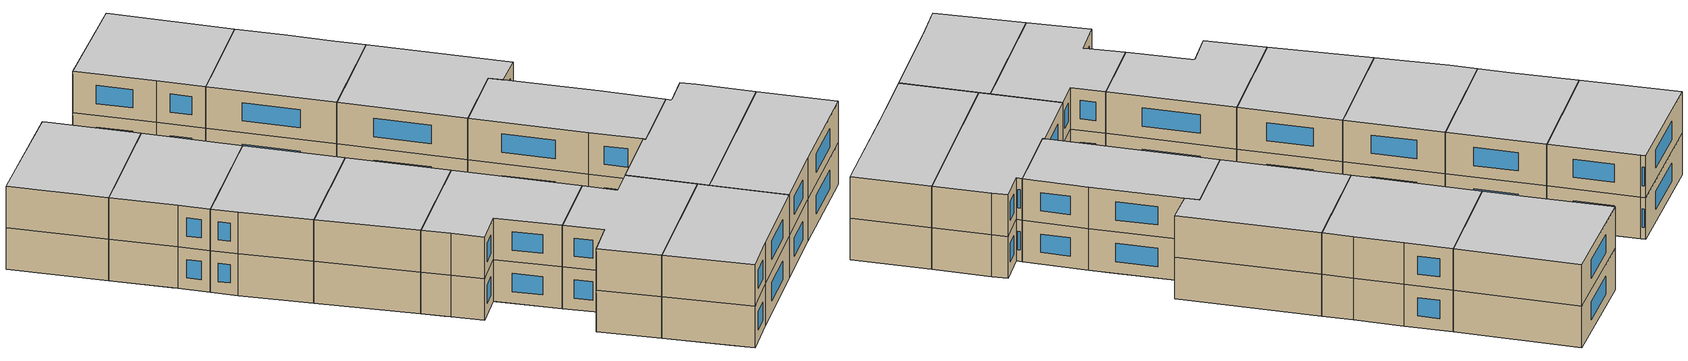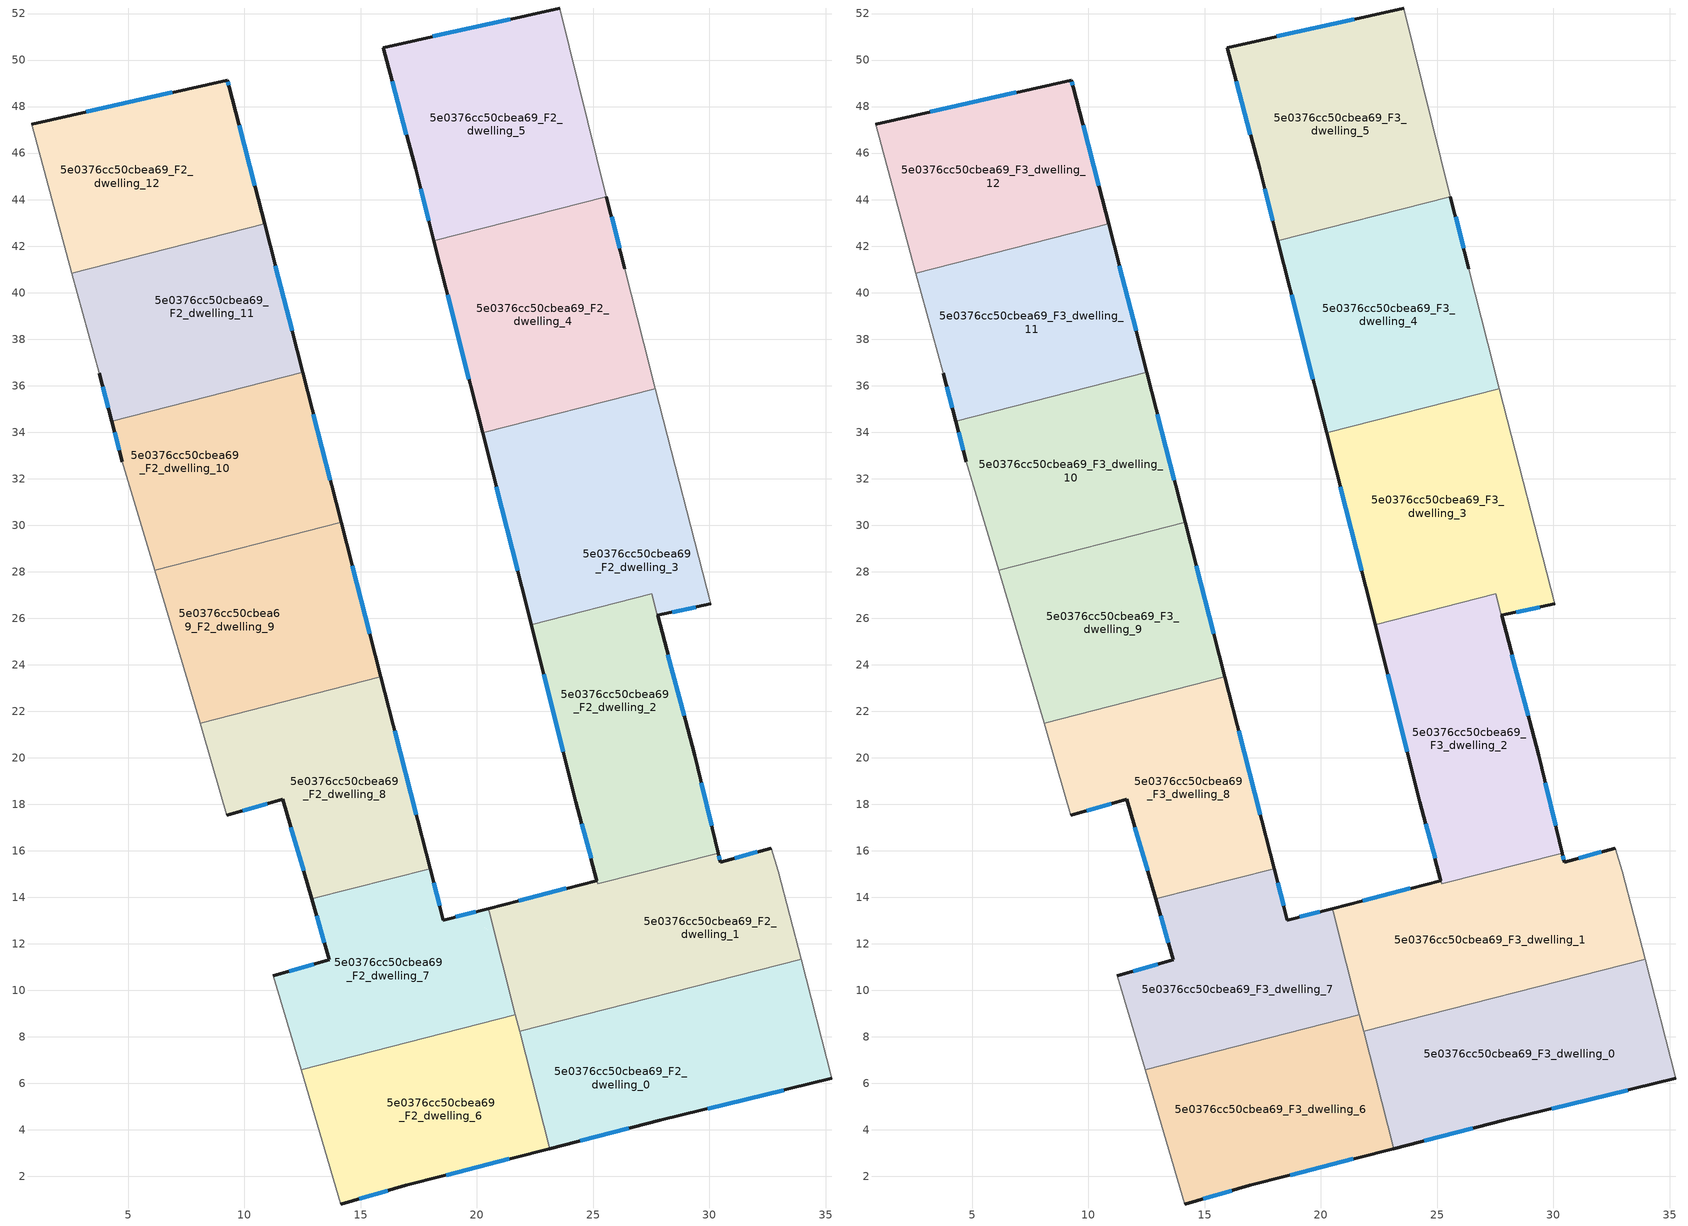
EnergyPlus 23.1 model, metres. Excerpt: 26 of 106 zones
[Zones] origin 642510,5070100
5e0376cc50cbea69_F2_dwelling_0
 floor to 5e0376cc50cbea69_F1_dwelling_0 (EU_floor_Construction): 32.06,5.42 27.86,4.4 23.13,3.19 22.33,6.32 23.38,8.03 22.7,8.45 25.86,9.26 z6
 floor to 5e0376cc50cbea69_F1_dwelling_1 (EU_floor_Construction): 33.94,11.33 35.27,6.2 32.06,5.42 25.86,9.26 z6
 floor to 5e0376cc50cbea69_F1_dwelling_2 (EU_floor_Construction): 23.38,8.03 22.33,6.33 21.84,8.23 22.7,8.45 z6
 wall outside (EU_wall_Construction): 23.13,3.19 27.86,4.4 35.27,6.2 z6:9
 wall to 5e0376cc50cbea69_F2_dwelling_1 (EU_wall_Construction): 33.94,11.33 21.84,8.23 z6:9
 wall adiabatic (EU_wall_Construction): 35.27,6.2 33.94,11.33 z6:9
 wall to 5e0376cc50cbea69_F2_dwelling_6 (EU_wall_Construction): 21.84,8.23 23.13,3.19 z6:9
 window (EU_Window_Construction): 29.94,4.91 33.19,5.7 / 24.45,3.53 26.54,4.06 z6.84:8.16
5e0376cc50cbea69_F2_dwelling_1
 floor outside (EU_floor_Construction): 27.85,15.24 24.62,10.03 20.77,12.41 20.53,13.37 20.49,13.51 20.77,12.41 24.62,10.03 z6
 floor to 5e0376cc50cbea69_F1_dwelling_1 (EU_floor_Construction): 32.67,16.11 32.97,15.11 33.94,11.33 25.86,9.26 24.62,10.03 27.85,15.24 30.38,15.89 30.47,15.51 z6
 floor to 5e0376cc50cbea69_F1_dwelling_0 (EU_floor_Construction): 25.86,9.26 22.7,8.45 21.61,9.12 20.77,12.41 z6
 floor to 5e0376cc50cbea69_F1_dwelling_3 (EU_floor_Construction): 27.85,15.24 24.62,10.03 20.77,12.41 20.59,13.14 20.88,13.61 25.16,14.71 25.21,14.57 z6
 floor to 5e0376cc50cbea69_F1_dwelling_2 (EU_floor_Construction): 22.7,8.45 21.84,8.23 21.61,9.12 z6
 floor to 5e0376cc50cbea69_F1_dwelling_4 (EU_floor_Construction): 20.88,13.61 20.59,13.14 20.49,13.51 z6
 wall outside (EU_wall_Construction): 25.16,14.71 20.49,13.51 / 32.67,16.11 30.47,15.51 30.38,15.88 z6:9
 wall to 5e0376cc50cbea69_F2_dwelling_2 (EU_wall_Construction): 30.38,15.89 25.21,14.57 25.17,14.71 z6:9
 wall adiabatic (EU_wall_Construction): 33.94,11.33 32.97,15.11 32.67,16.11 z6:9
 wall to 5e0376cc50cbea69_F2_dwelling_7 (EU_wall_Construction): 20.49,13.51 20.53,13.37 21.66,8.94 z6:9
 wall to 5e0376cc50cbea69_F2_dwelling_6 (EU_wall_Construction): 21.66,8.94 21.84,8.23 z6:9
 window (EU_Window_Construction): 23.85,14.38 21.8,13.85 / 30.44,15.62 30.4,15.78 / 32.05,15.94 31.08,15.68 z6.84:8.16
5e0376cc50cbea69_F2_dwelling_10
 floor to 5e0376cc50cbea69_F1_dwelling_10 (EU_floor_Construction): 12.57,36.34 14.17,30.12 9.27,28.87 8.31,29.46 z6
 floor to 5e0376cc50cbea69_F1_dwelling_11 (EU_floor_Construction): 11.5,34.6 7.7,28.47 6.14,28.07 4.75,32.73 4.29,34.48 9.53,35.82 z6
 floor to 5e0376cc50cbea69_F1_dwelling_9 (EU_floor_Construction): 9.27,28.87 7.7,28.47 8.31,29.46 z6
 floor to 5e0376cc50cbea69_F1_dwelling_12 (EU_floor_Construction): 12.51,36.58 12.57,36.34 11.5,34.6 9.53,35.82 z6
 wall outside (EU_wall_Construction): 4.29,34.48 4.75,32.73 / 14.17,30.12 12.51,36.58 z6:9
 wall to 5e0376cc50cbea69_F2_dwelling_11 (EU_wall_Construction): 12.51,36.58 4.29,34.48 z6:9
 wall to 5e0376cc50cbea69_F2_dwelling_9 (EU_wall_Construction): 6.14,28.07 14.17,30.12 z6:9
 wall adiabatic (EU_wall_Construction): 4.75,32.73 6.14,28.07 z6:9
 window (EU_Window_Construction): 4.42,33.99 4.62,33.22 / 13.7,31.93 12.97,34.77 z6.84:8.16
5e0376cc50cbea69_F2_dwelling_11
 floor to 5e0376cc50cbea69_F1_dwelling_11 (EU_floor_Construction): 9.53,35.82 4.29,34.48 3.75,36.53 3.65,36.9 4.8,38.75 z6
 floor to 5e0376cc50cbea69_F1_dwelling_12 (EU_floor_Construction): 10.87,42.95 12.51,36.58 9.53,35.82 4.8,38.75 6.74,41.9 z6
 floor to 5e0376cc50cbea69_F1_dwelling_13 (EU_floor_Construction): 6.74,41.9 3.65,36.9 2.59,40.83 z6
 wall outside (EU_wall_Construction): 12.51,36.58 10.87,42.95 / 3.75,36.53 4.29,34.48 z6:9
 wall adiabatic (EU_wall_Construction): 2.59,40.83 3.75,36.53 z6:9
 wall to 5e0376cc50cbea69_F2_dwelling_12 (EU_wall_Construction): 10.87,42.95 2.59,40.83 z6:9
 window (EU_Window_Construction): 12.05,38.36 11.33,41.17 / 3.9,35.96 4.14,35.05 z6.84:8.16
5e0376cc50cbea69_F2_dwelling_12
 floor to 5e0376cc50cbea69_F1_dwelling_12 (EU_floor_Construction): 9.85,46.92 10.87,42.95 6.74,41.9 z6
 floor to 5e0376cc50cbea69_F1_dwelling_13 (EU_floor_Construction): 9.36,48.84 9.85,46.92 6.74,41.9 2.59,40.83 0.85,47.24 9.26,49.14 z6
 wall outside (EU_wall_Construction): 10.87,42.95 9.36,48.84 9.26,49.14 0.85,47.24 z6:9
 wall adiabatic (EU_wall_Construction): 0.85,47.24 2.59,40.83 z6:9
 window (EU_Window_Construction): 6.91,48.61 3.21,47.78 / 9.33,48.93 9.29,49.06 / 10.45,44.6 9.78,47.19 z6.84:8.16
5e0376cc50cbea69_F2_dwelling_2
 floor to 5e0376cc50cbea69_F1_dwelling_5 (EU_floor_Construction): 27.52,27.05 27.77,26.12 28.89,21.91 24.94,15.54 24.26,18.12 22.33,25.73 z6
 floor to 5e0376cc50cbea69_F1_dwelling_1 (EU_floor_Construction): 29.78,18.37 30.38,15.89 27.85,15.24 z6
 floor to 5e0376cc50cbea69_F1_dwelling_3 (EU_floor_Construction): 28.89,21.91 29.37,20.12 29.78,18.37 27.85,15.24 25.21,14.57 25.16,14.72 24.94,15.54 z6
 wall outside (EU_wall_Construction): 22.33,25.73 24.26,18.12 25.16,14.72 / 30.38,15.89 29.37,20.12 27.77,26.12 z6:9
 wall to 5e0376cc50cbea69_F2_dwelling_3 (EU_wall_Construction): 27.77,26.12 27.52,27.05 22.33,25.73 z6:9
 window (EU_Window_Construction): 24.51,17.16 24.91,15.67 / 22.87,23.59 23.72,20.25 / 28.92,21.8 28.22,24.43 / 30.09,17.07 29.65,18.93 z6.84:8.16
5e0376cc50cbea69_F2_dwelling_3
 floor to 5e0376cc50cbea69_F1_dwelling_6 (EU_floor_Construction): 27.68,35.87 27.93,34.9 22.31,25.83 21.28,29.89 24.47,35.05 z6
 floor to 5e0376cc50cbea69_F1_dwelling_5 (EU_floor_Construction): 27.93,34.9 30.07,26.62 27.77,26.12 27.52,27.05 22.33,25.73 22.31,25.83 z6
 floor to 5e0376cc50cbea69_F1_dwelling_7 (EU_floor_Construction): 24.47,35.05 21.28,29.89 20.25,33.97 z6
 wall outside (EU_wall_Construction): 20.25,33.97 22.33,25.73 / 27.77,26.12 30.07,26.62 z6:9
 wall to 5e0376cc50cbea69_F2_dwelling_4 (EU_wall_Construction): 27.68,35.87 20.25,33.97 z6:9
 wall adiabatic (EU_wall_Construction): 30.07,26.62 27.68,35.87 z6:9
 window (EU_Window_Construction): 20.83,31.66 21.75,28.04 / 28.41,26.26 29.42,26.48 z6.84:8.16
5e0376cc50cbea69_F2_dwelling_4
 floor to 5e0376cc50cbea69_F1_dwelling_7 (EU_floor_Construction): 25.57,44.13 26.37,41.03 26.89,38.95 24.47,35.05 20.25,33.97 18.15,42.23 z6
 floor to 5e0376cc50cbea69_F1_dwelling_6 (EU_floor_Construction): 26.89,38.95 27.17,37.83 27.68,35.87 24.47,35.05 z6
 wall outside (EU_wall_Construction): 18.15,42.23 20.25,33.97 / 26.37,41.03 25.57,44.13 z6:9
 wall adiabatic (EU_wall_Construction): 27.68,35.87 27.17,37.83 26.37,41.03 z6:9
 wall to 5e0376cc50cbea69_F2_dwelling_5 (EU_wall_Construction): 25.57,44.13 18.15,42.23 z6:9
 window (EU_Window_Construction): 18.74,39.91 19.66,36.28 / 26.15,41.9 25.8,43.26 z6.84:8.16
5e0376cc50cbea69_F2_dwelling_5
 floor to 5e0376cc50cbea69_F1_dwelling_7 (EU_floor_Construction): 23.57,52.24 25.57,44.13 18.15,42.23 17.37,45.34 15.97,50.54 z6
 wall outside (EU_wall_Construction): 23.57,52.24 15.97,50.54 17.37,45.34 18.15,42.23 z6:9
 wall adiabatic (EU_wall_Construction): 25.57,44.13 23.57,52.24 z6:9
 window (EU_Window_Construction): 17.59,44.47 17.93,43.1 / 16.36,49.08 16.97,46.79 / 21.44,51.76 18.1,51.02 z6.84:8.16
5e0376cc50cbea69_F2_dwelling_6
 floor to 5e0376cc50cbea69_F1_dwelling_2 (EU_floor_Construction): 21.66,8.94 22.33,6.33 19.87,2.35 16.95,1.61 14.15,0.81 13.76,2.12 17.3,7.83 z6
 floor to 5e0376cc50cbea69_F1_dwelling_0 (EU_floor_Construction): 22.33,6.33 23.13,3.19 19.87,2.35 z6
 floor to 5e0376cc50cbea69_F1_dwelling_4 (EU_floor_Construction): 17.3,7.83 13.76,2.12 12.44,6.59 z6
 wall outside (EU_wall_Construction): 14.15,0.81 16.95,1.61 23.13,3.19 z6:9
 wall adiabatic (EU_wall_Construction): 12.44,6.59 14.15,0.81 z6:9
 wall to 5e0376cc50cbea69_F2_dwelling_7 (EU_wall_Construction): 21.66,8.94 12.44,6.59 z6:9
 window (EU_Window_Construction): 18.68,2.05 21.4,2.75 / 14.94,1.03 16.17,1.38 z6.84:8.16
5e0376cc50cbea69_F2_dwelling_7
 floor to 5e0376cc50cbea69_F1_dwelling_3 (EU_floor_Construction): 20.59,13.14 20.77,12.41 20.31,12.7 z6
 floor to 5e0376cc50cbea69_F1_dwelling_4 (EU_floor_Construction): 20.49,13.51 20.59,13.14 17.3,7.83 12.44,6.59 11.25,10.61 13.65,11.31 12.9,13.93 17.99,15.23 18.56,13.01 z6
 floor to 5e0376cc50cbea69_F1_dwelling_0 (EU_floor_Construction): 20.77,12.41 21.61,9.12 19.07,10.69 20.31,12.7 z6
 floor to 5e0376cc50cbea69_F1_dwelling_2 (EU_floor_Construction): 21.61,9.12 21.66,8.94 17.3,7.83 19.07,10.69 z6
 wall outside (EU_wall_Construction): 12.9,13.93 13.65,11.31 11.25,10.61 / 20.49,13.51 18.56,13.01 17.99,15.23 z6:9
 wall adiabatic (EU_wall_Construction): 11.25,10.61 12.44,6.59 z6:9
 wall to 5e0376cc50cbea69_F2_dwelling_8 (EU_wall_Construction): 17.99,15.23 12.9,13.93 z6:9
 window (EU_Window_Construction): 12.98,11.12 11.92,10.81 / 13.11,13.2 13.44,12.05 / 18.4,13.64 18.15,14.61 / 19.95,13.37 19.1,13.15 z6.84:8.16
5e0376cc50cbea69_F2_dwelling_8
 floor to 5e0376cc50cbea69_F1_dwelling_4 (EU_floor_Construction): 15.87,23.47 17.99,15.23 12.9,13.93 11.28,19.51 13.33,22.82 z6
 floor to 5e0376cc50cbea69_F1_dwelling_8 (EU_floor_Construction): 13.33,22.82 11.28,19.51 11.65,18.22 9.25,17.52 8.65,19.62 8.53,20.03 9.68,21.89 z6
 floor to 5e0376cc50cbea69_F1_dwelling_9 (EU_floor_Construction): 9.68,21.89 8.53,20.03 8.1,21.48 z6
 wall outside (EU_wall_Construction): 9.25,17.52 11.65,18.22 12.9,13.93 / 17.99,15.23 15.87,23.47 z6:9
 wall adiabatic (EU_wall_Construction): 8.1,21.48 8.65,19.62 9.25,17.52 z6:9
 wall to 5e0376cc50cbea69_F2_dwelling_9 (EU_wall_Construction): 15.87,23.47 8.1,21.48 z6:9
 window (EU_Window_Construction): 9.92,17.72 10.98,18.02 / 17.39,17.54 16.47,21.16 / 12,17.02 12.55,15.13 z6.84:8.16
5e0376cc50cbea69_F2_dwelling_9
 floor to 5e0376cc50cbea69_F1_dwelling_8 (EU_floor_Construction): 14.35,29.42 15.25,25.91 13.33,22.82 9.68,21.89 z6
 floor to 5e0376cc50cbea69_F1_dwelling_9 (EU_floor_Construction): 12.69,26.75 9.68,21.89 8.1,21.48 6.57,26.63 7.7,28.47 9.27,28.87 z6
 floor to 5e0376cc50cbea69_F1_dwelling_4 (EU_floor_Construction): 15.25,25.91 15.87,23.47 13.33,22.82 z6
 floor to 5e0376cc50cbea69_F1_dwelling_10 (EU_floor_Construction): 14.17,30.12 14.35,29.42 12.69,26.75 9.27,28.87 z6
 floor to 5e0376cc50cbea69_F1_dwelling_11 (EU_floor_Construction): 7.7,28.47 6.57,26.63 6.14,28.07 z6
 wall outside (EU_wall_Construction): 15.87,23.47 14.17,30.12 z6:9
 wall adiabatic (EU_wall_Construction): 6.14,28.07 8.1,21.48 z6:9
 window (EU_Window_Construction): 15.39,25.33 14.64,28.26 z6.84:8.16
5e0376cc50cbea69_F3_dwelling_0
 floor to 5e0376cc50cbea69_F2_dwelling_0 (EU_floor_Construction): 33.94,11.33 35.27,6.2 27.86,4.4 23.13,3.19 21.84,8.23 z9
 wall outside (EU_wall_Construction): 23.13,3.19 27.86,4.4 35.27,6.2 z9:12
 wall to 5e0376cc50cbea69_F3_dwelling_1 (EU_wall_Construction): 33.94,11.33 21.84,8.23 z9:12
 wall adiabatic (EU_wall_Construction): 35.27,6.2 33.94,11.33 z9:12
 wall to 5e0376cc50cbea69_F3_dwelling_6 (EU_wall_Construction): 21.84,8.23 23.13,3.19 z9:12
 window (EU_Window_Construction): 29.94,4.91 33.19,5.7 / 24.45,3.53 26.54,4.06 z9.84:11.16
 ceiling to 5e0376cc50cbea69_F4_dwelling_0 (EU_floor_Construction): 35.27,6.2 33.94,11.33 21.84,8.23 23.13,3.19 27.86,4.4 z12
5e0376cc50cbea69_F3_dwelling_1
 floor to 5e0376cc50cbea69_F2_dwelling_1 (EU_floor_Construction): 32.67,16.11 32.97,15.11 33.94,11.33 21.84,8.23 20.53,13.37 20.49,13.51 25.17,14.71 25.21,14.57 30.38,15.88 30.47,15.51 z9
 wall outside (EU_wall_Construction): 25.16,14.71 20.49,13.51 / 32.67,16.11 30.47,15.51 30.38,15.88 z9:12
 wall to 5e0376cc50cbea69_F3_dwelling_2 (EU_wall_Construction): 30.38,15.89 25.21,14.57 25.17,14.71 z9:12
 wall adiabatic (EU_wall_Construction): 33.94,11.33 32.97,15.11 32.67,16.11 z9:12
 wall to 5e0376cc50cbea69_F3_dwelling_7 (EU_wall_Construction): 20.49,13.51 20.53,13.37 21.66,8.94 z9:12
 wall to 5e0376cc50cbea69_F3_dwelling_6 (EU_wall_Construction): 21.66,8.94 21.84,8.23 z9:12
 window (EU_Window_Construction): 23.85,14.38 21.8,13.85 / 30.44,15.62 30.4,15.78 / 32.05,15.94 31.08,15.68 z9.84:11.16
 ceiling to 5e0376cc50cbea69_F4_dwelling_1 (EU_floor_Construction): 33.94,11.33 32.97,15.11 32.67,16.11 30.47,15.51 30.38,15.89 25.21,14.57 25.16,14.71 20.49,13.51 20.53,13.37 21.84,8.23 z12
5e0376cc50cbea69_F3_dwelling_10
 floor to 5e0376cc50cbea69_F2_dwelling_10 (EU_floor_Construction): 12.51,36.58 14.17,30.12 6.14,28.07 4.75,32.73 4.29,34.48 z9
 wall outside (EU_wall_Construction): 4.29,34.48 4.75,32.73 / 14.17,30.12 12.51,36.58 z9:12
 wall to 5e0376cc50cbea69_F3_dwelling_11 (EU_wall_Construction): 12.51,36.58 4.29,34.48 z9:12
 wall to 5e0376cc50cbea69_F3_dwelling_9 (EU_wall_Construction): 6.14,28.07 14.17,30.12 z9:12
 wall adiabatic (EU_wall_Construction): 4.75,32.73 6.14,28.07 z9:12
 window (EU_Window_Construction): 4.42,33.99 4.62,33.22 / 13.7,31.93 12.97,34.77 z9.84:11.16
 ceiling to 5e0376cc50cbea69_F4_dwelling_10 (EU_floor_Construction): 14.17,30.12 12.51,36.58 4.29,34.48 4.75,32.73 6.14,28.07 z12
5e0376cc50cbea69_F3_dwelling_11
 floor to 5e0376cc50cbea69_F2_dwelling_11 (EU_floor_Construction): 10.87,42.95 12.51,36.58 4.29,34.48 3.75,36.53 2.59,40.83 z9
 wall outside (EU_wall_Construction): 12.51,36.58 10.87,42.95 / 3.75,36.53 4.29,34.48 z9:12
 wall adiabatic (EU_wall_Construction): 2.59,40.83 3.75,36.53 z9:12
 wall to 5e0376cc50cbea69_F3_dwelling_12 (EU_wall_Construction): 10.87,42.95 2.59,40.83 z9:12
 window (EU_Window_Construction): 12.05,38.36 11.33,41.17 / 3.9,35.96 4.14,35.05 z9.84:11.16
 ceiling to 5e0376cc50cbea69_F4_dwelling_11 (EU_floor_Construction): 12.51,36.58 10.87,42.95 2.59,40.83 3.75,36.53 4.29,34.48 z12
5e0376cc50cbea69_F3_dwelling_12
 floor to 5e0376cc50cbea69_F2_dwelling_12 (EU_floor_Construction): 9.36,48.84 10.87,42.95 2.59,40.83 0.85,47.24 9.26,49.14 z9
 wall outside (EU_wall_Construction): 10.87,42.95 9.36,48.84 9.26,49.14 0.85,47.24 z9:12
 wall adiabatic (EU_wall_Construction): 0.85,47.24 2.59,40.83 z9:12
 window (EU_Window_Construction): 6.91,48.61 3.21,47.78 / 9.33,48.93 9.29,49.06 / 10.45,44.6 9.78,47.19 z9.84:11.16
 ceiling to 5e0376cc50cbea69_F4_dwelling_12 (EU_floor_Construction): 10.87,42.95 9.36,48.84 9.26,49.14 0.85,47.24 2.59,40.83 z12
5e0376cc50cbea69_F3_dwelling_2
 floor to 5e0376cc50cbea69_F2_dwelling_2 (EU_floor_Construction): 27.77,26.12 29.37,20.12 30.38,15.89 25.21,14.57 25.16,14.72 24.26,18.12 22.33,25.73 27.52,27.05 z9
 wall outside (EU_wall_Construction): 22.33,25.73 24.26,18.12 25.16,14.72 / 30.38,15.89 29.37,20.12 27.77,26.12 z9:12
 wall to 5e0376cc50cbea69_F3_dwelling_3 (EU_wall_Construction): 27.77,26.12 27.52,27.05 22.33,25.73 z9:12
 window (EU_Window_Construction): 24.51,17.16 24.91,15.67 / 22.87,23.59 23.72,20.25 / 28.92,21.8 28.22,24.43 / 30.09,17.07 29.65,18.93 z9.84:11.16
 ceiling to 5e0376cc50cbea69_F4_dwelling_2 (EU_floor_Construction): 30.38,15.89 29.37,20.12 27.77,26.12 27.52,27.05 22.33,25.73 24.26,18.12 25.16,14.72 25.21,14.57 z12
5e0376cc50cbea69_F3_dwelling_3
 floor to 5e0376cc50cbea69_F2_dwelling_3 (EU_floor_Construction): 27.68,35.87 30.07,26.62 27.77,26.12 27.52,27.05 22.33,25.73 20.25,33.97 z9
 wall outside (EU_wall_Construction): 20.25,33.97 22.33,25.73 / 27.77,26.12 30.07,26.62 z9:12
 wall to 5e0376cc50cbea69_F3_dwelling_4 (EU_wall_Construction): 27.68,35.87 20.25,33.97 z9:12
 wall adiabatic (EU_wall_Construction): 30.07,26.62 27.68,35.87 z9:12
 window (EU_Window_Construction): 20.83,31.66 21.75,28.04 / 28.41,26.26 29.42,26.48 z9.84:11.16
 ceiling to 5e0376cc50cbea69_F4_dwelling_3 (EU_floor_Construction): 30.07,26.62 27.68,35.87 20.25,33.97 22.33,25.73 27.52,27.05 27.77,26.12 z12
5e0376cc50cbea69_F3_dwelling_4
 floor to 5e0376cc50cbea69_F2_dwelling_4 (EU_floor_Construction): 25.57,44.13 26.37,41.03 27.17,37.83 27.68,35.87 20.25,33.97 18.15,42.23 z9
 wall outside (EU_wall_Construction): 18.15,42.23 20.25,33.97 / 26.37,41.03 25.57,44.13 z9:12
 wall adiabatic (EU_wall_Construction): 27.68,35.87 27.17,37.83 26.37,41.03 z9:12
 wall to 5e0376cc50cbea69_F3_dwelling_5 (EU_wall_Construction): 25.57,44.13 18.15,42.23 z9:12
 window (EU_Window_Construction): 18.74,39.91 19.66,36.28 / 26.15,41.9 25.8,43.26 z9.84:11.16
 ceiling to 5e0376cc50cbea69_F4_dwelling_4 (EU_floor_Construction): 27.68,35.87 27.17,37.83 26.37,41.03 25.57,44.13 18.15,42.23 20.25,33.97 z12
5e0376cc50cbea69_F3_dwelling_5
 floor to 5e0376cc50cbea69_F2_dwelling_5 (EU_floor_Construction): 23.57,52.24 25.57,44.13 18.15,42.23 17.37,45.34 15.97,50.54 z9
 wall outside (EU_wall_Construction): 23.57,52.24 15.97,50.54 17.37,45.34 18.15,42.23 z9:12
 wall adiabatic (EU_wall_Construction): 25.57,44.13 23.57,52.24 z9:12
 window (EU_Window_Construction): 17.59,44.47 17.93,43.1 / 16.36,49.08 16.97,46.79 / 21.44,51.76 18.1,51.02 z9.84:11.16
 ceiling to 5e0376cc50cbea69_F4_dwelling_5 (EU_floor_Construction): 25.57,44.13 23.57,52.24 15.97,50.54 17.37,45.34 18.15,42.23 z12
5e0376cc50cbea69_F3_dwelling_6
 floor to 5e0376cc50cbea69_F2_dwelling_6 (EU_floor_Construction): 21.66,8.94 23.13,3.19 16.95,1.61 14.15,0.81 12.44,6.59 z9
 wall outside (EU_wall_Construction): 14.15,0.81 16.95,1.61 23.13,3.19 z9:12
 wall adiabatic (EU_wall_Construction): 12.44,6.59 14.15,0.81 z9:12
 wall to 5e0376cc50cbea69_F3_dwelling_7 (EU_wall_Construction): 21.66,8.94 12.44,6.59 z9:12
 window (EU_Window_Construction): 18.68,2.05 21.4,2.75 / 14.94,1.03 16.17,1.38 z9.84:11.16
 ceiling to 5e0376cc50cbea69_F4_dwelling_6 (EU_floor_Construction): 23.13,3.19 21.66,8.94 12.44,6.59 14.15,0.81 16.95,1.61 z12
5e0376cc50cbea69_F3_dwelling_7
 floor to 5e0376cc50cbea69_F2_dwelling_7 (EU_floor_Construction): 20.49,13.51 21.66,8.94 12.44,6.59 11.25,10.61 13.65,11.31 12.9,13.93 17.99,15.23 18.56,13.01 z9
 wall outside (EU_wall_Construction): 12.9,13.93 13.65,11.31 11.25,10.61 / 20.49,13.51 18.56,13.01 17.99,15.23 z9:12
 wall adiabatic (EU_wall_Construction): 11.25,10.61 12.44,6.59 z9:12
 wall to 5e0376cc50cbea69_F3_dwelling_8 (EU_wall_Construction): 17.99,15.23 12.9,13.93 z9:12
 window (EU_Window_Construction): 12.98,11.12 11.92,10.81 / 13.11,13.2 13.44,12.05 / 18.4,13.64 18.15,14.61 / 19.95,13.37 19.1,13.15 z9.84:11.16
 ceiling to 5e0376cc50cbea69_F4_dwelling_7 (EU_floor_Construction): 21.66,8.94 20.49,13.51 18.56,13.01 17.99,15.23 12.9,13.93 13.65,11.31 11.25,10.61 12.44,6.59 z12
5e0376cc50cbea69_F3_dwelling_8
 floor to 5e0376cc50cbea69_F2_dwelling_8 (EU_floor_Construction): 15.87,23.47 17.99,15.23 12.9,13.93 11.65,18.22 9.25,17.52 8.65,19.62 8.1,21.48 z9
 wall outside (EU_wall_Construction): 9.25,17.52 11.65,18.22 12.9,13.93 / 17.99,15.23 15.87,23.47 z9:12
 wall adiabatic (EU_wall_Construction): 8.1,21.48 8.65,19.62 9.25,17.52 z9:12
 wall to 5e0376cc50cbea69_F3_dwelling_9 (EU_wall_Construction): 15.87,23.47 8.1,21.48 z9:12
 window (EU_Window_Construction): 9.92,17.72 10.98,18.02 / 17.39,17.54 16.47,21.16 / 12,17.02 12.55,15.13 z9.84:11.16
 ceiling to 5e0376cc50cbea69_F4_dwelling_8 (EU_floor_Construction): 17.99,15.23 15.87,23.47 8.1,21.48 8.65,19.62 9.25,17.52 11.65,18.22 12.9,13.93 z12
5e0376cc50cbea69_F3_dwelling_9
 floor to 5e0376cc50cbea69_F2_dwelling_9 (EU_floor_Construction): 14.17,30.12 15.87,23.47 8.1,21.48 6.14,28.07 z9
 wall outside (EU_wall_Construction): 15.87,23.47 14.17,30.12 z9:12
 wall adiabatic (EU_wall_Construction): 6.14,28.07 8.1,21.48 z9:12
 window (EU_Window_Construction): 15.39,25.33 14.64,28.26 z9.84:11.16
 ceiling to 5e0376cc50cbea69_F4_dwelling_9 (EU_floor_Construction): 15.87,23.47 14.17,30.12 6.14,28.07 8.1,21.48 z12
[Building]
EU S2 Campaign: North Axis=0; Terrain=City; Solar Distribution=FullExterior
[Site:Location]
Lyon-Bron: Latitude=45.75; Longitude=5; Time Zone=1; Elevation=198
[SizingPeriod:WeatherFileDays]
AnnualSizingPeriod: Begin Month=1; Begin Day of Month=1; End Month=12; End Day of Month=31; Day of Week for Start Day=Monday; Use Weather File Daylight Saving Period=No; Use Weather File Rain and Snow Indicators=No
[MATERIAL]
EU_InternalMass_Material: Roughness=MediumRough; Thickness=0.1; Conductivity=1; Density=1800; Specific Heat=900; Thermal Absorptance=0.9; Solar Absorptance=0.7; Visible Absorptance=0.7
[MATERIAL:NOMASS] Roughness=MediumRough; Thermal Absorptance=0.9; Solar Absorptance=0.7; Visible Absorptance=0.7
Name | Thermal Resistance
EU_wall_NoMass | 0.776494
EU_floor_NoMass | 0.421597
[WINDOWMATERIAL:SIMPLEGLAZINGSYSTEM]
EU_Window_SimpleGlazing: UFactor=4.24961; Solar Heat Gain Coefficient=0.83; Visible Transmittance=0.83
[CONSTRUCTION]
EU_wall_Construction: EU_wall_NoMass
EU_floor_Construction: EU_floor_NoMass
EU_Window_Construction: EU_Window_SimpleGlazing
EU_InternalMass_Construction: EU_InternalMass_Material
[ZONE] Type=1; Multiplier=1; Ceiling Height=autocalculate; Floor Area=autocalculate; Part of Total Floor Area=Yes
Name | Volume
5e0376cc50cbea69_F2_dwelling_0; 5e0376cc50cbea69_F3_dwelling_0 | 196.003
5e0376cc50cbea69_F2_dwelling_1 | 198.306
5e0376cc50cbea69_F3_dwelling_1 | 198.307
5e0376cc50cbea69_F2_dwelling_10; 5e0376cc50cbea69_F3_dwelling_10 | 168.015
5e0376cc50cbea69_F2_dwelling_11; 5e0376cc50cbea69_F3_dwelling_11 | 168.001
5e0376cc50cbea69_F2_dwelling_12; 5e0376cc50cbea69_F3_dwelling_12 | 168.014
5e0376cc50cbea69_F2_dwelling_2; 5e0376cc50cbea69_F3_dwelling_2 | 186.469
5e0376cc50cbea69_F2_dwelling_3 | 203.265
5e0376cc50cbea69_F3_dwelling_3 | 203.213
5e0376cc50cbea69_F2_dwelling_4; 5e0376cc50cbea69_F3_dwelling_4 | 196.008
5e0376cc50cbea69_F2_dwelling_5; 5e0376cc50cbea69_F3_dwelling_5 | 195.929
5e0376cc50cbea69_F2_dwelling_6; 5e0376cc50cbea69_F3_dwelling_6 | 167.999
5e0376cc50cbea69_F2_dwelling_7; 5e0376cc50cbea69_F3_dwelling_7 | 168.022
5e0376cc50cbea69_F2_dwelling_8; 5e0376cc50cbea69_F3_dwelling_8 | 168.019
5e0376cc50cbea69_F2_dwelling_9; 5e0376cc50cbea69_F3_dwelling_9 | 168.007
[INTERNALMASS] Construction=EU_InternalMass_Construction
Name | Zone or ZoneList | Surface Area
5e0376cc50cbea69_F2_dwelling_0_EU_InternalMass | 5e0376cc50cbea69_F2_dwelling_0 | 65.3343
5e0376cc50cbea69_F2_dwelling_1_EU_InternalMass | 5e0376cc50cbea69_F2_dwelling_1 | 66.1021
5e0376cc50cbea69_F2_dwelling_2_EU_InternalMass | 5e0376cc50cbea69_F2_dwelling_2 | 62.1542
5e0376cc50cbea69_F2_dwelling_3_EU_InternalMass | 5e0376cc50cbea69_F2_dwelling_3 | 67.7555
5e0376cc50cbea69_F2_dwelling_4_EU_InternalMass | 5e0376cc50cbea69_F2_dwelling_4 | 65.3367
5e0376cc50cbea69_F2_dwelling_5_EU_InternalMass | 5e0376cc50cbea69_F2_dwelling_5 | 65.3372
5e0376cc50cbea69_F2_dwelling_6_EU_InternalMass | 5e0376cc50cbea69_F2_dwelling_6 | 55.9996
5e0376cc50cbea69_F2_dwelling_7_EU_InternalMass | 5e0376cc50cbea69_F2_dwelling_7 | 56.0072
5e0376cc50cbea69_F2_dwelling_8_EU_InternalMass | 5e0376cc50cbea69_F2_dwelling_8 | 56.0064
5e0376cc50cbea69_F2_dwelling_9_EU_InternalMass | 5e0376cc50cbea69_F2_dwelling_9 | 56.0024
5e0376cc50cbea69_F2_dwelling_10_EU_InternalMass | 5e0376cc50cbea69_F2_dwelling_10 | 56.0047
5e0376cc50cbea69_F2_dwelling_11_EU_InternalMass | 5e0376cc50cbea69_F2_dwelling_11 | 56.0004
5e0376cc50cbea69_F2_dwelling_12_EU_InternalMass | 5e0376cc50cbea69_F2_dwelling_12 | 56.0048
5e0376cc50cbea69_F3_dwelling_0_EU_InternalMass | 5e0376cc50cbea69_F3_dwelling_0 | 65.3343
5e0376cc50cbea69_F3_dwelling_1_EU_InternalMass | 5e0376cc50cbea69_F3_dwelling_1 | 66.1021
5e0376cc50cbea69_F3_dwelling_2_EU_InternalMass | 5e0376cc50cbea69_F3_dwelling_2 | 62.1542
5e0376cc50cbea69_F3_dwelling_3_EU_InternalMass | 5e0376cc50cbea69_F3_dwelling_3 | 67.7555
5e0376cc50cbea69_F3_dwelling_4_EU_InternalMass | 5e0376cc50cbea69_F3_dwelling_4 | 65.3367
5e0376cc50cbea69_F3_dwelling_5_EU_InternalMass | 5e0376cc50cbea69_F3_dwelling_5 | 65.3372
5e0376cc50cbea69_F3_dwelling_6_EU_InternalMass | 5e0376cc50cbea69_F3_dwelling_6 | 55.9996
5e0376cc50cbea69_F3_dwelling_7_EU_InternalMass | 5e0376cc50cbea69_F3_dwelling_7 | 56.0072
5e0376cc50cbea69_F3_dwelling_8_EU_InternalMass | 5e0376cc50cbea69_F3_dwelling_8 | 56.0064
5e0376cc50cbea69_F3_dwelling_9_EU_InternalMass | 5e0376cc50cbea69_F3_dwelling_9 | 56.0024
5e0376cc50cbea69_F3_dwelling_10_EU_InternalMass | 5e0376cc50cbea69_F3_dwelling_10 | 56.0047
5e0376cc50cbea69_F3_dwelling_11_EU_InternalMass | 5e0376cc50cbea69_F3_dwelling_11 | 56.0004
5e0376cc50cbea69_F3_dwelling_12_EU_InternalMass | 5e0376cc50cbea69_F3_dwelling_12 | 56.0048
[OTHEREQUIPMENT] Fuel Type=Electricity; Design Level Calculation Method=Watts/Area; Power per Zone Floor Area=1; Fraction Latent=0; Fraction Radiant=0; Fraction Lost=0; Carbon Dioxide Generation Rate=0; EndUse Subcategory=EU_Step8_InternalGains
Name | Zone or ZoneList or Space or SpaceList | Schedule
EU_Step8_InternalGain_5e0376cc50cbea69_F2_dwelling_0_f000 | 5e0376cc50cbea69_F2_dwelling_0 | EU_Step8_GainSchedule_5e0376cc50cbea69_F2_dwelling_0_f000
EU_Step8_InternalGain_5e0376cc50cbea69_F2_dwelling_1_f000 | 5e0376cc50cbea69_F2_dwelling_1 | EU_Step8_GainSchedule_5e0376cc50cbea69_F2_dwelling_1_f000
EU_Step8_InternalGain_5e0376cc50cbea69_F2_dwelling_2_f000 | 5e0376cc50cbea69_F2_dwelling_2 | EU_Step8_GainSchedule_5e0376cc50cbea69_F2_dwelling_2_f000
EU_Step8_InternalGain_5e0376cc50cbea69_F2_dwelling_3_f000 | 5e0376cc50cbea69_F2_dwelling_3 | EU_Step8_GainSchedule_5e0376cc50cbea69_F2_dwelling_3_f000
EU_Step8_InternalGain_5e0376cc50cbea69_F2_dwelling_4_f000 | 5e0376cc50cbea69_F2_dwelling_4 | EU_Step8_GainSchedule_5e0376cc50cbea69_F2_dwelling_4_f000
EU_Step8_InternalGain_5e0376cc50cbea69_F2_dwelling_5_f000 | 5e0376cc50cbea69_F2_dwelling_5 | EU_Step8_GainSchedule_5e0376cc50cbea69_F2_dwelling_5_f000
EU_Step8_InternalGain_5e0376cc50cbea69_F2_dwelling_6_f000 | 5e0376cc50cbea69_F2_dwelling_6 | EU_Step8_GainSchedule_5e0376cc50cbea69_F2_dwelling_6_f000
EU_Step8_InternalGain_5e0376cc50cbea69_F2_dwelling_7_f000 | 5e0376cc50cbea69_F2_dwelling_7 | EU_Step8_GainSchedule_5e0376cc50cbea69_F2_dwelling_7_f000
EU_Step8_InternalGain_5e0376cc50cbea69_F2_dwelling_8_f000 | 5e0376cc50cbea69_F2_dwelling_8 | EU_Step8_GainSchedule_5e0376cc50cbea69_F2_dwelling_8_f000
EU_Step8_InternalGain_5e0376cc50cbea69_F2_dwelling_9_f000 | 5e0376cc50cbea69_F2_dwelling_9 | EU_Step8_GainSchedule_5e0376cc50cbea69_F2_dwelling_9_f000
EU_Step8_InternalGain_5e0376cc50cbea69_F2_dwelling_10_f000 | 5e0376cc50cbea69_F2_dwelling_10 | EU_Step8_GainSchedule_5e0376cc50cbea69_F2_dwelling_10_f000
EU_Step8_InternalGain_5e0376cc50cbea69_F2_dwelling_11_f000 | 5e0376cc50cbea69_F2_dwelling_11 | EU_Step8_GainSchedule_5e0376cc50cbea69_F2_dwelling_11_f000
EU_Step8_InternalGain_5e0376cc50cbea69_F2_dwelling_12_f000 | 5e0376cc50cbea69_F2_dwelling_12 | EU_Step8_GainSchedule_5e0376cc50cbea69_F2_dwelling_12_f000
EU_Step8_InternalGain_5e0376cc50cbea69_F3_dwelling_0_f000 | 5e0376cc50cbea69_F3_dwelling_0 | EU_Step8_GainSchedule_5e0376cc50cbea69_F3_dwelling_0_f000
EU_Step8_InternalGain_5e0376cc50cbea69_F3_dwelling_1_f000 | 5e0376cc50cbea69_F3_dwelling_1 | EU_Step8_GainSchedule_5e0376cc50cbea69_F3_dwelling_1_f000
EU_Step8_InternalGain_5e0376cc50cbea69_F3_dwelling_2_f000 | 5e0376cc50cbea69_F3_dwelling_2 | EU_Step8_GainSchedule_5e0376cc50cbea69_F3_dwelling_2_f000
EU_Step8_InternalGain_5e0376cc50cbea69_F3_dwelling_3_f000 | 5e0376cc50cbea69_F3_dwelling_3 | EU_Step8_GainSchedule_5e0376cc50cbea69_F3_dwelling_3_f000
EU_Step8_InternalGain_5e0376cc50cbea69_F3_dwelling_4_f000 | 5e0376cc50cbea69_F3_dwelling_4 | EU_Step8_GainSchedule_5e0376cc50cbea69_F3_dwelling_4_f000
EU_Step8_InternalGain_5e0376cc50cbea69_F3_dwelling_5_f000 | 5e0376cc50cbea69_F3_dwelling_5 | EU_Step8_GainSchedule_5e0376cc50cbea69_F3_dwelling_5_f000
EU_Step8_InternalGain_5e0376cc50cbea69_F3_dwelling_6_f000 | 5e0376cc50cbea69_F3_dwelling_6 | EU_Step8_GainSchedule_5e0376cc50cbea69_F3_dwelling_6_f000
EU_Step8_InternalGain_5e0376cc50cbea69_F3_dwelling_7_f000 | 5e0376cc50cbea69_F3_dwelling_7 | EU_Step8_GainSchedule_5e0376cc50cbea69_F3_dwelling_7_f000
EU_Step8_InternalGain_5e0376cc50cbea69_F3_dwelling_8_f000 | 5e0376cc50cbea69_F3_dwelling_8 | EU_Step8_GainSchedule_5e0376cc50cbea69_F3_dwelling_8_f000
EU_Step8_InternalGain_5e0376cc50cbea69_F3_dwelling_9_f000 | 5e0376cc50cbea69_F3_dwelling_9 | EU_Step8_GainSchedule_5e0376cc50cbea69_F3_dwelling_9_f000
EU_Step8_InternalGain_5e0376cc50cbea69_F3_dwelling_10_f000 | 5e0376cc50cbea69_F3_dwelling_10 | EU_Step8_GainSchedule_5e0376cc50cbea69_F3_dwelling_10_f000
EU_Step8_InternalGain_5e0376cc50cbea69_F3_dwelling_11_f000 | 5e0376cc50cbea69_F3_dwelling_11 | EU_Step8_GainSchedule_5e0376cc50cbea69_F3_dwelling_11_f000
EU_Step8_InternalGain_5e0376cc50cbea69_F3_dwelling_12_f000 | 5e0376cc50cbea69_F3_dwelling_12 | EU_Step8_GainSchedule_5e0376cc50cbea69_F3_dwelling_12_f000
[ZONEVENTILATION:DESIGNFLOWRATE] Schedule=EU_AlwaysOn; Design Flow Rate Calculation Method=AirChanges/Hour; Air Changes per Hour=0.693814; Ventilation Type=Natural; Fan Pressure Rise=0; Fan Total Efficiency=1; Constant Term Coefficient=1; Temperature Term Coefficient=0; Velocity Term Coefficient=0; Velocity Squared Term Coefficient=0; Minimum Indoor Temperature=-100; Maximum Indoor Temperature=100; Delta Temperature=-100; Minimum Outdoor Temperature=-100; Maximum Outdoor Temperature=100; Maximum Wind Speed=40
Name | Zone or ZoneList or Space or SpaceList
EU_ConstantAir_5e0376cc50cbea69_F2_dwelling_0 | 5e0376cc50cbea69_F2_dwelling_0
EU_ConstantAir_5e0376cc50cbea69_F2_dwelling_1 | 5e0376cc50cbea69_F2_dwelling_1
EU_ConstantAir_5e0376cc50cbea69_F2_dwelling_2 | 5e0376cc50cbea69_F2_dwelling_2
EU_ConstantAir_5e0376cc50cbea69_F2_dwelling_3 | 5e0376cc50cbea69_F2_dwelling_3
EU_ConstantAir_5e0376cc50cbea69_F2_dwelling_4 | 5e0376cc50cbea69_F2_dwelling_4
EU_ConstantAir_5e0376cc50cbea69_F2_dwelling_5 | 5e0376cc50cbea69_F2_dwelling_5
EU_ConstantAir_5e0376cc50cbea69_F2_dwelling_6 | 5e0376cc50cbea69_F2_dwelling_6
EU_ConstantAir_5e0376cc50cbea69_F2_dwelling_7 | 5e0376cc50cbea69_F2_dwelling_7
EU_ConstantAir_5e0376cc50cbea69_F2_dwelling_8 | 5e0376cc50cbea69_F2_dwelling_8
EU_ConstantAir_5e0376cc50cbea69_F2_dwelling_9 | 5e0376cc50cbea69_F2_dwelling_9
EU_ConstantAir_5e0376cc50cbea69_F2_dwelling_10 | 5e0376cc50cbea69_F2_dwelling_10
EU_ConstantAir_5e0376cc50cbea69_F2_dwelling_11 | 5e0376cc50cbea69_F2_dwelling_11
EU_ConstantAir_5e0376cc50cbea69_F2_dwelling_12 | 5e0376cc50cbea69_F2_dwelling_12
EU_ConstantAir_5e0376cc50cbea69_F3_dwelling_0 | 5e0376cc50cbea69_F3_dwelling_0
EU_ConstantAir_5e0376cc50cbea69_F3_dwelling_1 | 5e0376cc50cbea69_F3_dwelling_1
EU_ConstantAir_5e0376cc50cbea69_F3_dwelling_2 | 5e0376cc50cbea69_F3_dwelling_2
EU_ConstantAir_5e0376cc50cbea69_F3_dwelling_3 | 5e0376cc50cbea69_F3_dwelling_3
EU_ConstantAir_5e0376cc50cbea69_F3_dwelling_4 | 5e0376cc50cbea69_F3_dwelling_4
EU_ConstantAir_5e0376cc50cbea69_F3_dwelling_5 | 5e0376cc50cbea69_F3_dwelling_5
EU_ConstantAir_5e0376cc50cbea69_F3_dwelling_6 | 5e0376cc50cbea69_F3_dwelling_6
EU_ConstantAir_5e0376cc50cbea69_F3_dwelling_7 | 5e0376cc50cbea69_F3_dwelling_7
EU_ConstantAir_5e0376cc50cbea69_F3_dwelling_8 | 5e0376cc50cbea69_F3_dwelling_8
EU_ConstantAir_5e0376cc50cbea69_F3_dwelling_9 | 5e0376cc50cbea69_F3_dwelling_9
EU_ConstantAir_5e0376cc50cbea69_F3_dwelling_10 | 5e0376cc50cbea69_F3_dwelling_10
EU_ConstantAir_5e0376cc50cbea69_F3_dwelling_11 | 5e0376cc50cbea69_F3_dwelling_11
EU_ConstantAir_5e0376cc50cbea69_F3_dwelling_12 | 5e0376cc50cbea69_F3_dwelling_12
[HVACTEMPLATE:THERMOSTAT] Constant Heating Setpoint=20; Constant Cooling Setpoint=50
EU_HeatOnly_5e0376cc50cbea69_F1_dwelling_0; EU_HeatOnly_5e0376cc50cbea69_F1_dwelling_1; EU_HeatOnly_5e0376cc50cbea69_F1_dwelling_2; EU_HeatOnly_5e0376cc50cbea69_F1_dwelling_3; EU_HeatOnly_5e0376cc50cbea69_F1_dwelling_4; EU_HeatOnly_5e0376cc50cbea69_F1_dwelling_5; EU_HeatOnly_5e0376cc50cbea69_F1_dwelling_6; EU_HeatOnly_5e0376cc50cbea69_F1_dwelling_7; EU_HeatOnly_5e0376cc50cbea69_F1_dwelling_8; EU_HeatOnly_5e0376cc50cbea69_F1_dwelling_9; EU_HeatOnly_5e0376cc50cbea69_F1_dwelling_10; EU_HeatOnly_5e0376cc50cbea69_F1_dwelling_11; EU_HeatOnly_5e0376cc50cbea69_F1_dwelling_12; EU_HeatOnly_5e0376cc50cbea69_F1_dwelling_13; EU_HeatOnly_5e0376cc50cbea69_F2_dwelling_0; EU_HeatOnly_5e0376cc50cbea69_F2_dwelling_1; EU_HeatOnly_5e0376cc50cbea69_F2_dwelling_2; EU_HeatOnly_5e0376cc50cbea69_F2_dwelling_3; EU_HeatOnly_5e0376cc50cbea69_F2_dwelling_4; EU_HeatOnly_5e0376cc50cbea69_F2_dwelling_5; EU_HeatOnly_5e0376cc50cbea69_F2_dwelling_6; EU_HeatOnly_5e0376cc50cbea69_F2_dwelling_7; EU_HeatOnly_5e0376cc50cbea69_F2_dwelling_8; EU_HeatOnly_5e0376cc50cbea69_F2_dwelling_9; EU_HeatOnly_5e0376cc50cbea69_F2_dwelling_10; EU_HeatOnly_5e0376cc50cbea69_F2_dwelling_11; EU_HeatOnly_5e0376cc50cbea69_F2_dwelling_12; EU_HeatOnly_5e0376cc50cbea69_F3_dwelling_0; EU_HeatOnly_5e0376cc50cbea69_F3_dwelling_1; EU_HeatOnly_5e0376cc50cbea69_F3_dwelling_2; EU_HeatOnly_5e0376cc50cbea69_F3_dwelling_3; EU_HeatOnly_5e0376cc50cbea69_F3_dwelling_4; EU_HeatOnly_5e0376cc50cbea69_F3_dwelling_5; EU_HeatOnly_5e0376cc50cbea69_F3_dwelling_6; EU_HeatOnly_5e0376cc50cbea69_F3_dwelling_7; EU_HeatOnly_5e0376cc50cbea69_F3_dwelling_8; EU_HeatOnly_5e0376cc50cbea69_F3_dwelling_9; EU_HeatOnly_5e0376cc50cbea69_F3_dwelling_10; EU_HeatOnly_5e0376cc50cbea69_F3_dwelling_11; EU_HeatOnly_5e0376cc50cbea69_F3_dwelling_12; EU_HeatOnly_5e0376cc50cbea69_F4_dwelling_0; EU_HeatOnly_5e0376cc50cbea69_F4_dwelling_1; EU_HeatOnly_5e0376cc50cbea69_F4_dwelling_2; EU_HeatOnly_5e0376cc50cbea69_F4_dwelling_3; EU_HeatOnly_5e0376cc50cbea69_F4_dwelling_4; EU_HeatOnly_5e0376cc50cbea69_F4_dwelling_5; EU_HeatOnly_5e0376cc50cbea69_F4_dwelling_6; EU_HeatOnly_5e0376cc50cbea69_F4_dwelling_7
[HVACTEMPLATE:ZONE:IDEALLOADSAIRSYSTEM] System Availability Schedule=EU_AlwaysOn; Maximum Heating Supply Air Temperature=50; Minimum Cooling Supply Air Temperature=13; Maximum Heating Supply Air Humidity Ratio=0.0156; Minimum Cooling Supply Air Humidity Ratio=0.0077; Heating Limit=NoLimit; Cooling Limit=NoLimit; Heating Availability Schedule=EU_AlwaysOn; Cooling Availability Schedule=EU_CoolingOff; Dehumidification Control Type=ConstantSensibleHeatRatio; Cooling Sensible Heat Ratio=0.7; Dehumidification Setpoint=60; Humidification Control Type=None; Humidification Setpoint=30; Outdoor Air Method=None; Outdoor Air Flow Rate per Person=0.00944; Outdoor Air Flow Rate per Zone Floor Area=0; Outdoor Air Flow Rate per Zone=0; Demand Controlled Ventilation Type=None; Outdoor Air Economizer Type=NoEconomizer; Heat Recovery Type=None; Sensible Heat Recovery Effectiveness=0.7; Latent Heat Recovery Effectiveness=0.65
Name | Template Thermostat
5e0376cc50cbea69_F2_dwelling_0 | EU_HeatOnly_5e0376cc50cbea69_F2_dwelling_0
5e0376cc50cbea69_F2_dwelling_1 | EU_HeatOnly_5e0376cc50cbea69_F2_dwelling_1
5e0376cc50cbea69_F2_dwelling_2 | EU_HeatOnly_5e0376cc50cbea69_F2_dwelling_2
5e0376cc50cbea69_F2_dwelling_3 | EU_HeatOnly_5e0376cc50cbea69_F2_dwelling_3
5e0376cc50cbea69_F2_dwelling_4 | EU_HeatOnly_5e0376cc50cbea69_F2_dwelling_4
5e0376cc50cbea69_F2_dwelling_5 | EU_HeatOnly_5e0376cc50cbea69_F2_dwelling_5
5e0376cc50cbea69_F2_dwelling_6 | EU_HeatOnly_5e0376cc50cbea69_F2_dwelling_6
5e0376cc50cbea69_F2_dwelling_7 | EU_HeatOnly_5e0376cc50cbea69_F2_dwelling_7
5e0376cc50cbea69_F2_dwelling_8 | EU_HeatOnly_5e0376cc50cbea69_F2_dwelling_8
5e0376cc50cbea69_F2_dwelling_9 | EU_HeatOnly_5e0376cc50cbea69_F2_dwelling_9
5e0376cc50cbea69_F2_dwelling_10 | EU_HeatOnly_5e0376cc50cbea69_F2_dwelling_10
5e0376cc50cbea69_F2_dwelling_11 | EU_HeatOnly_5e0376cc50cbea69_F2_dwelling_11
5e0376cc50cbea69_F2_dwelling_12 | EU_HeatOnly_5e0376cc50cbea69_F2_dwelling_12
5e0376cc50cbea69_F3_dwelling_0 | EU_HeatOnly_5e0376cc50cbea69_F3_dwelling_0
5e0376cc50cbea69_F3_dwelling_1 | EU_HeatOnly_5e0376cc50cbea69_F3_dwelling_1
5e0376cc50cbea69_F3_dwelling_2 | EU_HeatOnly_5e0376cc50cbea69_F3_dwelling_2
5e0376cc50cbea69_F3_dwelling_3 | EU_HeatOnly_5e0376cc50cbea69_F3_dwelling_3
5e0376cc50cbea69_F3_dwelling_4 | EU_HeatOnly_5e0376cc50cbea69_F3_dwelling_4
5e0376cc50cbea69_F3_dwelling_5 | EU_HeatOnly_5e0376cc50cbea69_F3_dwelling_5
5e0376cc50cbea69_F3_dwelling_6 | EU_HeatOnly_5e0376cc50cbea69_F3_dwelling_6
5e0376cc50cbea69_F3_dwelling_7 | EU_HeatOnly_5e0376cc50cbea69_F3_dwelling_7
5e0376cc50cbea69_F3_dwelling_8 | EU_HeatOnly_5e0376cc50cbea69_F3_dwelling_8
5e0376cc50cbea69_F3_dwelling_9 | EU_HeatOnly_5e0376cc50cbea69_F3_dwelling_9
5e0376cc50cbea69_F3_dwelling_10 | EU_HeatOnly_5e0376cc50cbea69_F3_dwelling_10
5e0376cc50cbea69_F3_dwelling_11 | EU_HeatOnly_5e0376cc50cbea69_F3_dwelling_11
5e0376cc50cbea69_F3_dwelling_12 | EU_HeatOnly_5e0376cc50cbea69_F3_dwelling_12
[SIZING:ZONE] Zone Cooling Design Supply Air Temperature Input Method=SupplyAirTemperature; Zone Cooling Design Supply Air Temperature=13; Zone Heating Design Supply Air Temperature Input Method=SupplyAirTemperature; Zone Heating Design Supply Air Temperature=50; Zone Cooling Design Supply Air Humidity Ratio=0.008; Zone Heating Design Supply Air Humidity Ratio=0.008; Cooling Design Air Flow Method=DesignDay; Cooling Design Air Flow Rate=0; Cooling Minimum Air Flow per Zone Floor Area=0.000762; Cooling Minimum Air Flow=0; Cooling Minimum Air Flow Fraction=0.2; Heating Design Air Flow Method=DesignDay; Heating Design Air Flow Rate=0; Heating Maximum Air Flow per Zone Floor Area=0.002032; Heating Maximum Air Flow=0.141576; Heating Maximum Air Flow Fraction=0.3; Account for Dedicated Outdoor Air System=No; Dedicated Outdoor Air System Control Strategy=NeutralSupplyAir; Dedicated Outdoor Air Low Setpoint Temperature for Design=autosize; Dedicated Outdoor Air High Setpoint Temperature for Design=autosize; Zone Load Sizing Method=Sensible Load Only No Latent Load; Zone Latent Cooling Design Supply Air Humidity Ratio Input Method=HumidityRatioDifference; Zone Cooling Design Supply Air Humidity Ratio Difference=0.005; Zone Latent Heating Design Supply Air Humidity Ratio Input Method=HumidityRatioDifference; Zone Humidification Design Supply Air Humidity Ratio Difference=0.005
5e0376cc50cbea69_F2_dwelling_0; 5e0376cc50cbea69_F2_dwelling_1; 5e0376cc50cbea69_F2_dwelling_2; 5e0376cc50cbea69_F2_dwelling_3; 5e0376cc50cbea69_F2_dwelling_4; 5e0376cc50cbea69_F2_dwelling_5; 5e0376cc50cbea69_F2_dwelling_6; 5e0376cc50cbea69_F2_dwelling_7; 5e0376cc50cbea69_F2_dwelling_8; 5e0376cc50cbea69_F2_dwelling_9; 5e0376cc50cbea69_F2_dwelling_10; 5e0376cc50cbea69_F2_dwelling_11; 5e0376cc50cbea69_F2_dwelling_12; 5e0376cc50cbea69_F3_dwelling_0; 5e0376cc50cbea69_F3_dwelling_1; 5e0376cc50cbea69_F3_dwelling_2; 5e0376cc50cbea69_F3_dwelling_3; 5e0376cc50cbea69_F3_dwelling_4; 5e0376cc50cbea69_F3_dwelling_5; 5e0376cc50cbea69_F3_dwelling_6; 5e0376cc50cbea69_F3_dwelling_7; 5e0376cc50cbea69_F3_dwelling_8; 5e0376cc50cbea69_F3_dwelling_9; 5e0376cc50cbea69_F3_dwelling_10; 5e0376cc50cbea69_F3_dwelling_11; 5e0376cc50cbea69_F3_dwelling_12
[SCHEDULE:CONSTANT]
Name | Hourly Value
EU_AlwaysOn | 1
EU_CoolingOff | 0
[SCHEDULE:FILE] Column Number=1; Rows to Skip at Top=0; Number of Hours of Data=8760; Column Separator=Comma; Interpolate to Timestep=No; Minutes per Item=60; Adjust Schedule for Daylight Savings=Yes
Name | File
EU_Step8_GainSchedule_5e0376cc50cbea69_F2_dwelling_0_f000 | ../../schedules/5e0376cc50cbea69/5e0376cc50cbea69_F2_dwelling_0_f000_gain.csv
EU_Step8_GainSchedule_5e0376cc50cbea69_F2_dwelling_1_f000 | ../../schedules/5e0376cc50cbea69/5e0376cc50cbea69_F2_dwelling_1_f000_gain.csv
EU_Step8_GainSchedule_5e0376cc50cbea69_F2_dwelling_2_f000 | ../../schedules/5e0376cc50cbea69/5e0376cc50cbea69_F2_dwelling_2_f000_gain.csv
EU_Step8_GainSchedule_5e0376cc50cbea69_F2_dwelling_3_f000 | ../../schedules/5e0376cc50cbea69/5e0376cc50cbea69_F2_dwelling_3_f000_gain.csv
EU_Step8_GainSchedule_5e0376cc50cbea69_F2_dwelling_4_f000 | ../../schedules/5e0376cc50cbea69/5e0376cc50cbea69_F2_dwelling_4_f000_gain.csv
EU_Step8_GainSchedule_5e0376cc50cbea69_F2_dwelling_5_f000 | ../../schedules/5e0376cc50cbea69/5e0376cc50cbea69_F2_dwelling_5_f000_gain.csv
EU_Step8_GainSchedule_5e0376cc50cbea69_F2_dwelling_6_f000 | ../../schedules/5e0376cc50cbea69/5e0376cc50cbea69_F2_dwelling_6_f000_gain.csv
EU_Step8_GainSchedule_5e0376cc50cbea69_F2_dwelling_7_f000 | ../../schedules/5e0376cc50cbea69/5e0376cc50cbea69_F2_dwelling_7_f000_gain.csv
EU_Step8_GainSchedule_5e0376cc50cbea69_F2_dwelling_8_f000 | ../../schedules/5e0376cc50cbea69/5e0376cc50cbea69_F2_dwelling_8_f000_gain.csv
EU_Step8_GainSchedule_5e0376cc50cbea69_F2_dwelling_9_f000 | ../../schedules/5e0376cc50cbea69/5e0376cc50cbea69_F2_dwelling_9_f000_gain.csv
EU_Step8_GainSchedule_5e0376cc50cbea69_F2_dwelling_10_f000 | ../../schedules/5e0376cc50cbea69/5e0376cc50cbea69_F2_dwelling_10_f000_gain.csv
EU_Step8_GainSchedule_5e0376cc50cbea69_F2_dwelling_11_f000 | ../../schedules/5e0376cc50cbea69/5e0376cc50cbea69_F2_dwelling_11_f000_gain.csv
EU_Step8_GainSchedule_5e0376cc50cbea69_F2_dwelling_12_f000 | ../../schedules/5e0376cc50cbea69/5e0376cc50cbea69_F2_dwelling_12_f000_gain.csv
EU_Step8_GainSchedule_5e0376cc50cbea69_F3_dwelling_0_f000 | ../../schedules/5e0376cc50cbea69/5e0376cc50cbea69_F3_dwelling_0_f000_gain.csv
EU_Step8_GainSchedule_5e0376cc50cbea69_F3_dwelling_1_f000 | ../../schedules/5e0376cc50cbea69/5e0376cc50cbea69_F3_dwelling_1_f000_gain.csv
EU_Step8_GainSchedule_5e0376cc50cbea69_F3_dwelling_2_f000 | ../../schedules/5e0376cc50cbea69/5e0376cc50cbea69_F3_dwelling_2_f000_gain.csv
EU_Step8_GainSchedule_5e0376cc50cbea69_F3_dwelling_3_f000 | ../../schedules/5e0376cc50cbea69/5e0376cc50cbea69_F3_dwelling_3_f000_gain.csv
EU_Step8_GainSchedule_5e0376cc50cbea69_F3_dwelling_4_f000 | ../../schedules/5e0376cc50cbea69/5e0376cc50cbea69_F3_dwelling_4_f000_gain.csv
EU_Step8_GainSchedule_5e0376cc50cbea69_F3_dwelling_5_f000 | ../../schedules/5e0376cc50cbea69/5e0376cc50cbea69_F3_dwelling_5_f000_gain.csv
EU_Step8_GainSchedule_5e0376cc50cbea69_F3_dwelling_6_f000 | ../../schedules/5e0376cc50cbea69/5e0376cc50cbea69_F3_dwelling_6_f000_gain.csv
EU_Step8_GainSchedule_5e0376cc50cbea69_F3_dwelling_7_f000 | ../../schedules/5e0376cc50cbea69/5e0376cc50cbea69_F3_dwelling_7_f000_gain.csv
EU_Step8_GainSchedule_5e0376cc50cbea69_F3_dwelling_8_f000 | ../../schedules/5e0376cc50cbea69/5e0376cc50cbea69_F3_dwelling_8_f000_gain.csv
EU_Step8_GainSchedule_5e0376cc50cbea69_F3_dwelling_9_f000 | ../../schedules/5e0376cc50cbea69/5e0376cc50cbea69_F3_dwelling_9_f000_gain.csv
EU_Step8_GainSchedule_5e0376cc50cbea69_F3_dwelling_10_f000 | ../../schedules/5e0376cc50cbea69/5e0376cc50cbea69_F3_dwelling_10_f000_gain.csv
EU_Step8_GainSchedule_5e0376cc50cbea69_F3_dwelling_11_f000 | ../../schedules/5e0376cc50cbea69/5e0376cc50cbea69_F3_dwelling_11_f000_gain.csv
EU_Step8_GainSchedule_5e0376cc50cbea69_F3_dwelling_12_f000 | ../../schedules/5e0376cc50cbea69/5e0376cc50cbea69_F3_dwelling_12_f000_gain.csv
